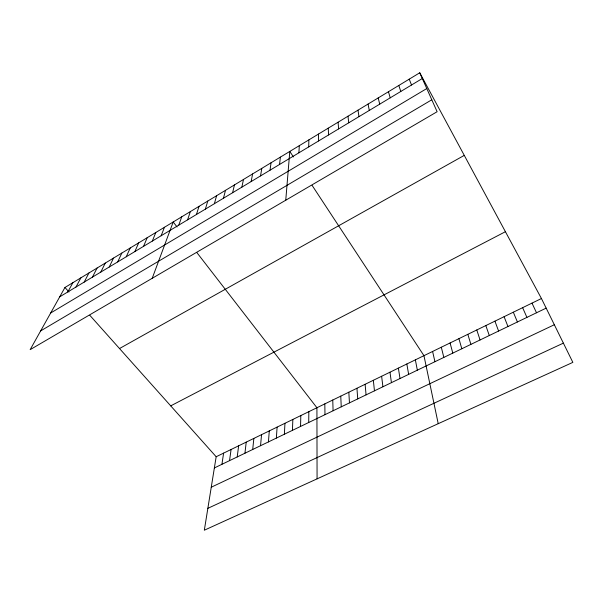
<?xml version="1.0" encoding="UTF-8"?>
<svg xmlns="http://www.w3.org/2000/svg" width="603" height="603" viewBox="0 0 603 603"><rect width="100%" height="100%" fill="white"/><g stroke="black" fill="none" stroke-linecap="round" stroke-linejoin="round"><path stroke-width="0.9" d="M308.713 422.507L308.842 411.668M308.706 146.913L308.872 139.881M300.543 426.442L300.822 415.565M292.425 430.354L292.854 419.439M284.375 434.235L284.948 423.291M298.915 152.815L299.292 145.67M276.37 438.087L277.094 427.112M268.433 441.916L269.292 430.904M285.754 200.219L289.802 151.413L293.412 156.923M260.541 445.715L261.551 434.673M252.71 449.484L253.855 438.411M279.566 164.461L280.387 157.112M244.939 453.23L246.212 442.127M237.213 456.953L238.63 445.821M229.539 460.647L231.092 449.484M270.016 170.212L271.049 162.765M221.927 464.318L223.607 453.124M89.839 315.324L216.168 456.742L204.327 530.21L572.85 362.373L541.441 298.523L419.748 72.79L64.958 287.473L30.15 349.657L437.122 111.721L419.748 72.79M260.549 175.91L261.785 168.365M251.157 181.563L252.597 173.928M241.848 187.171L243.491 179.438M232.615 192.726L234.454 184.91M223.457 198.244L225.492 190.329M214.374 203.708L216.598 195.711M205.367 209.135L207.779 201.048M196.435 214.51L199.028 206.339M187.571 219.846L190.352 211.593M178.782 225.138L181.737 216.801M152.22 278.284L173.197 221.972L177.048 226.947M161.152 235.75L164.468 227.256M152.318 241.072L155.808 232.494M143.552 246.348L147.215 237.695M134.861 251.587L138.69 242.851M126.238 256.772L130.24 247.969M117.691 261.921L121.851 253.041M109.211 267.031L113.53 258.076M100.791 272.096L105.276 263.074M92.447 277.116L97.083 268.026M84.171 282.106L88.958 272.948M75.955 287.051L80.892 277.825M67.807 291.958L72.895 282.664M59.72 296.819L422.304 78.518M50.667 313.002L426.781 88.543M40.635 330.919L431.793 99.789M119.515 348.542L464.272 155.378M170.717 405.864L505.42 231.703M216.168 456.742L541.441 298.523M214.359 467.958L546.167 308.125M211.254 487.224L554.338 324.738M207.847 508.352L563.383 343.13M64.958 287.473L68.976 291.973M196.977 252.717L316.922 407.741L317.072 478.865M312.135 185.423L423.954 355.672L438.223 423.683M531.997 303.121L536.504 312.776M522.628 307.673L526.924 317.397M513.319 312.203L517.412 321.979M504.085 316.696L507.967 326.524M409.226 79.151L411.517 85.015M494.92 321.15L498.598 331.039M485.822 325.582L489.297 335.517M398.794 85.468L400.822 91.46M476.785 329.969L480.071 339.964M467.822 334.333L470.905 344.373M388.453 91.724L390.224 97.837M458.921 338.667L461.815 348.753M450.079 342.964L452.793 353.102M441.306 347.23L443.831 357.421M378.209 97.92L379.717 104.161M432.6 351.466L434.936 361.702M368.041 104.07L369.307 110.432M415.361 359.848L417.344 370.182M406.837 363.993L408.646 374.373M398.379 368.116L400.008 378.533M357.971 110.168L358.981 116.643M389.968 372.202L391.43 382.664M381.624 376.264L382.92 386.764M347.984 116.213L348.753 122.808M373.34 380.289L374.463 390.834M365.109 384.299L366.074 394.882M338.079 122.205L338.615 128.914M356.938 388.272L357.737 398.892M348.82 392.221L349.461 402.879M340.763 396.141L341.245 406.837M328.258 128.145L328.56 134.966M332.758 400.03L333.09 410.764M324.813 403.897L324.987 414.668M318.52 134.039L318.588 140.966"/></g></svg>
